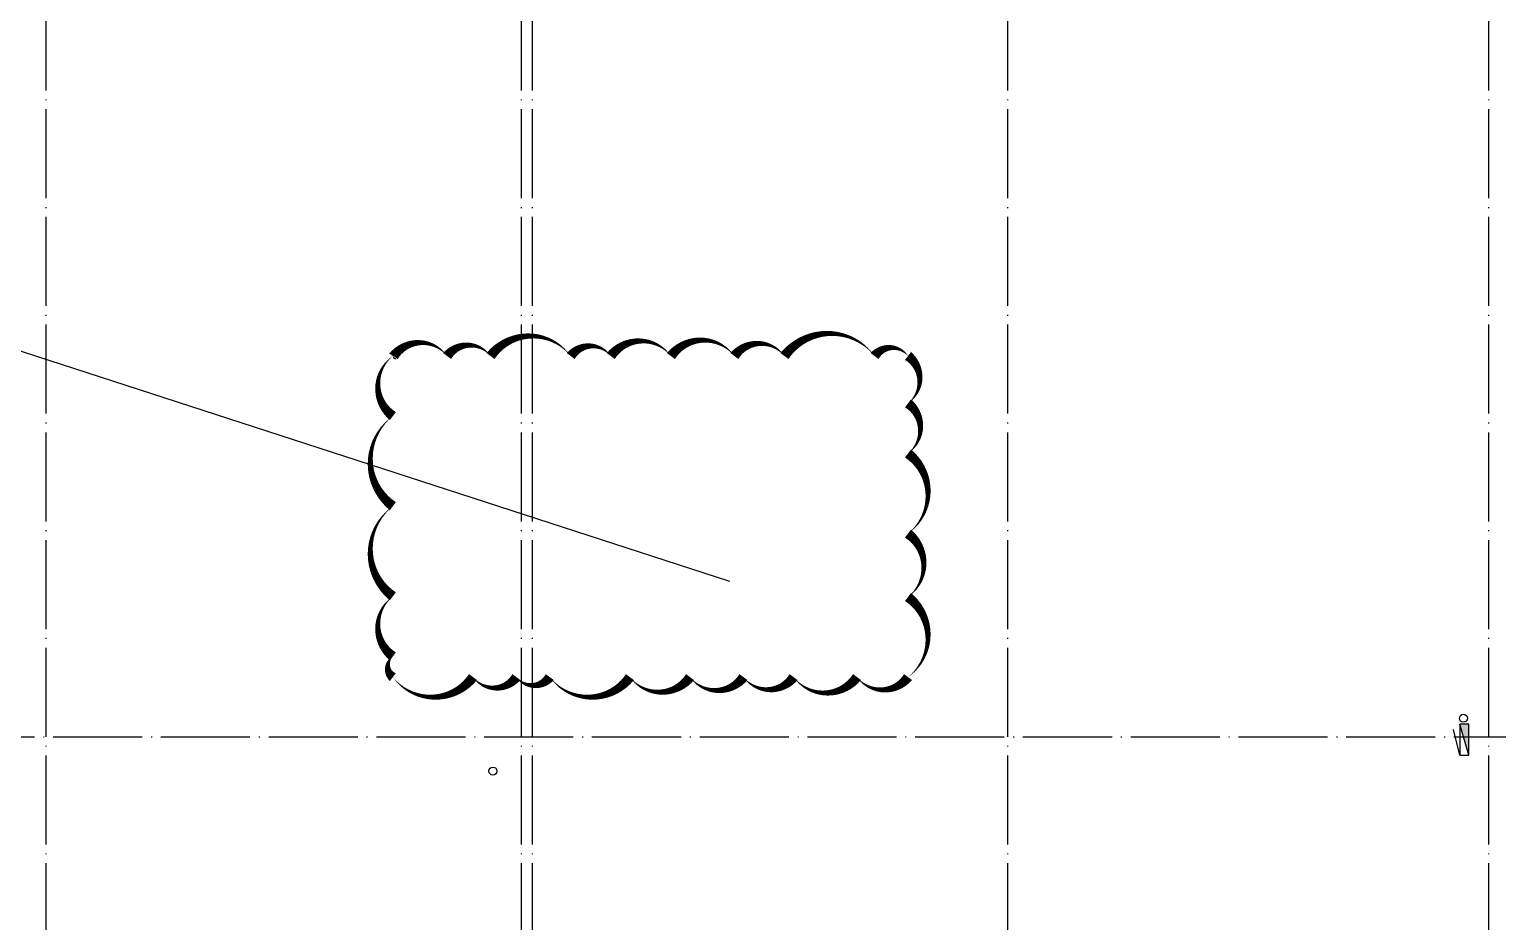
# Model space of a CAD drawing. Extents: x 6843040 to 15500510, y -6507076 to -4940511.
# Drawn here: x 8674268 to 8707243, y -5534655 to -5514608 of the extents above; entities that cross this region are included whole.
import ezdxf

# ---------------------------------------------------------------- set-up
doc = ezdxf.new("R2010")
doc.units = 0
doc.header["$LTSCALE"] = 1000
doc.header["$MEASUREMENT"] = 0
doc.linetypes.add('DOTE', pattern=[2.42, 2, -0.2, 0.02, -0.2])
doc.layers.add('DIM_MODI', color=6, linetype='Continuous', plot=False)
for name, color, linetype in [('DOTE', 8, 'DOTE'), ('EQUIP_消火栓', 7, 'Continuous'), ('plan-1', 40, 'Continuous'), ('VPIPE-消防', 1, 'Continuous'), ('VPIPE-雨水', 4, 'Continuous')]:
    doc.layers.add(name, color=color, linetype=linetype)

# ---------------------------------------------------------------- blocks, each defined once
blk = doc.blocks.new('$TWTSYS$00000508')
for p, q in [((-0.5, 0.5), (0.324, 1.224)), ((-0.5, 0.5), (-0.5, -0.5)), ((-0.5, -0.5), (0.5, 0.5)), ((0.5, 0.5), (-0.5, 0.5)), ((0.5, -0.5), (0.5, 0.5)), ((-0.5, -0.5), (0.5, -0.5))]:
    blk.add_line(p, q)
blk.add_solid([(0.5, -0.5), (0.5, 0.5), (-0.5, -0.5)])
blk = doc.blocks.new('五层排水消防0922')
at = {"layer": 'VPIPE-消防'}
blk.add_circle((8706474, -5530085), 90, dxfattribs=at)
at = {"layer": 'VPIPE-雨水'}
blk.add_circle((8684677, -5531273), 90, dxfattribs=at)
at = {"layer": 'EQUIP_消火栓', "xscale": 700, "yscale": 200, "zscale": 700, "rotation": 89.99999499104365}
blk.add_blockref('$TWTSYS$00000508', (8706493, -5530565), dxfattribs=at)

msp = doc.modelspace()

# ---------------------------------------------------------------- linework, layer by layer
at = {"layer": 'DIM_MODI'}
msp.add_lwpolyline([(8687163.4, -5544303.1), (7717926.7, -5211216.4), (8689989, -5527005.2)], dxfattribs=at)
msp.add_lwpolyline([(8682431, -5521946.6, 0, 225, 0.5), (8682431, -5523296.6, 0, 225, 0.5), (8682431, -5525321.6, 0, 225, 0.5), (8682431, -5527346.6, 0, 225, 0.5), (8682431, -5528696.6, 0, 225, 0.5), (8682431, -5529160.9, 0, 225, 0.5), (8684231, -5529160.9, 0, 225, 0.5), (8685206, -5529160.9, 0, 225, 0.5), (8685956, -5529160.9, 0, 225, 0.5), (8687756, -5529160.9, 0, 225, 0.5), (8689106, -5529160.9, 0, 225, 0.5), (8690306, -5529160.9, 0, 225, 0.5), (8691431, -5529160.9, 0, 225, 0.5), (8692856, -5529160.9, 0, 225, 0.5), (8694000.8, -5529160.9, 0, 225, 0.5), (8694000.8, -5527360.9, 0, 225, 0.5), (8694000.8, -5525935.9, 0, 225, 0.5), (8694000.8, -5524135.9, 0, 225, 0.5), (8694000.8, -5523010.9, 0, 225, 0.5), (8694000.8, -5521946.6, 0, 225, 0.5), (8693250.8, -5521946.6, 0, 225, 0.5), (8691225.8, -5521946.6, 0, 225, 0.5), (8690100.8, -5521946.6, 0, 225, 0.5), (8688675.8, -5521946.6, 0, 225, 0.5), (8687325.8, -5521946.6, 0, 225, 0.5), (8686425.8, -5521946.6, 0, 225, 0.5), (8684625.8, -5521946.6, 0, 225, 0.5), (8683650.8, -5521946.6, 0, 225, 0.5), (8682450.8, -5521946.6, 0, 225, 0.5)], format="xyseb", close=True, dxfattribs=at)
at = {"layer": 'DOTE'}
for p, q in [((8674642.9, -5554702), (8674642.9, -5485702.5)), ((8685317.9, -5554702), (8685317.9, -5485702.5)), ((8685567.9, -5554702), (8685567.9, -5485702.5)), ((8696242.9, -5554702), (8696242.9, -5485702.5)), ((8707042.9, -5554702), (8707042.9, -5485702.5)), ((8619142.9, -5530502), (8751242.9, -5530502))]:
    msp.add_line(p, q, dxfattribs=at)

# ---------------------------------------------------------------- block references
at = {"layer": 'plan-1'}
msp.add_blockref('五层排水消防0922', (0, 0), dxfattribs=at)

doc.saveas('drawing.dxf')
